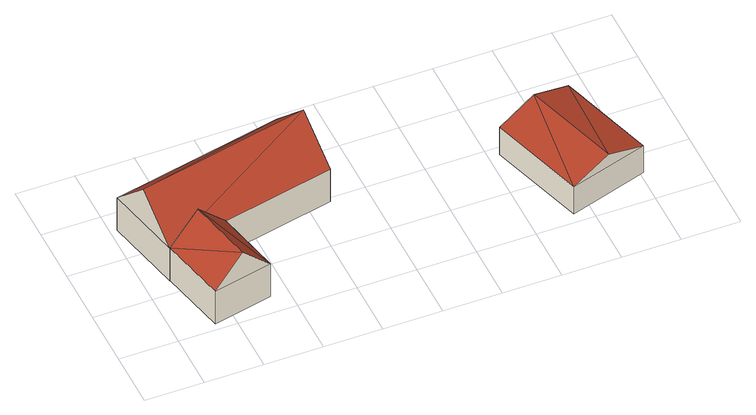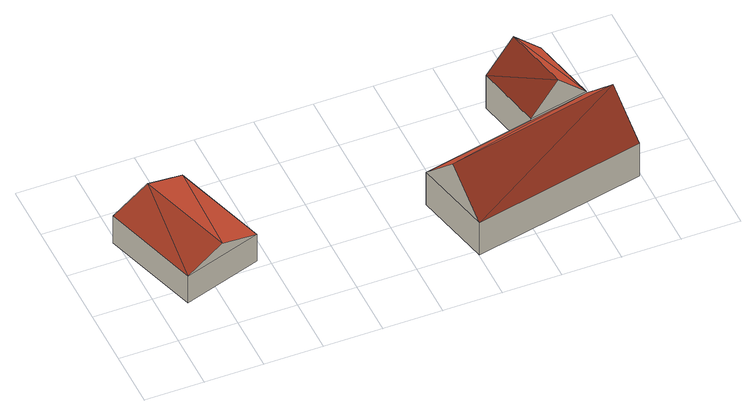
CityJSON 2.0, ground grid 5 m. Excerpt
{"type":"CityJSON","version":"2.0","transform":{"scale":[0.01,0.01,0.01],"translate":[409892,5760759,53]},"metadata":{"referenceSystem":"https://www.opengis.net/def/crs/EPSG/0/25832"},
"CityObjects":{
"building1":{"type":"Building","attributes":{"Gemeindeschluessel":"05515000","Geometrietyp2DReferenz":"3000","function":"31001_1310","roofType":"3100","measuredHeight":6.15},"geometry":[{"type":"Solid","lod":"2","boundaries":[[[[0,1,2,3]],[[4,5,1,0]],[[6,7,5,4]],[[3,2,7,6]],[[0,8,4]],[[6,9,3]],[[0,3,9]],[[9,8,0]],[[8,9,6]],[[6,4,8]],[[1,5,7,2]]]],"semantics":{"surfaces":[{"type":"WallSurface"},{"type":"RoofSurface"},{"type":"GroundSurface"}],"values":[[0,0,0,0,0,0,1,1,1,1,2]]}}]},
"building2":{"type":"Building","attributes":{"Gemeindeschluessel":"05515000","Geometrietyp2DReferenz":"3000","function":"31001_1000","roofType":"5000","measuredHeight":7.03},"address":[{"country":"Germany","locality":"Münster","thoroughfareNumber":"160","thoroughfareName":"Sudmühlenstraße"}],"geometry":[{"type":"Solid","lod":"2","boundaries":[[[[10,11,12,13]],[[14,15,11,10]],[[16,17,15,14]],[[18,19,17,16]],[[13,12,19,18]],[[10,20,21]],[[10,13,20]],[[20,18,21]],[[16,14,21,18]],[[21,14,10]],[[20,13,18]],[[11,15,17,19,12]]]],"semantics":{"surfaces":[{"type":"WallSurface"},{"type":"RoofSurface"},{"type":"GroundSurface"}],"values":[[0,0,0,0,0,1,1,1,1,0,0,2]]}}]},
"building3":{"type":"Building","attributes":{"Gemeindeschluessel":"05515000","Geometrietyp2DReferenz":"3000","function":"51009_1611","roofType":"3100","measuredHeight":4.12},"geometry":[{"type":"Solid","lod":"2","boundaries":[[[[22,23,24,25]],[[26,27,23,22]],[[28,29,27,26]],[[25,24,29,28]],[[22,30,26]],[[28,31,25]],[[30,22,25]],[[25,31,30]],[[26,30,31]],[[31,28,26]],[[23,27,29,24]]]],"semantics":{"surfaces":[{"type":"WallSurface"},{"type":"RoofSurface"},{"type":"GroundSurface"}],"values":[[0,0,0,0,0,0,1,1,1,1,2]]}}]}
},
"vertices":[
[824,118,444],[824,118,98],[697,700,98],[697,700,444],[313,6,444],[313,6,98],[186,589,444],[186,589,98],[568,62,713],[442,644,713],
[1516,1589,431],[1516,1589,90],[37,1271,90],[37,1271,431],[1668,912,431],[1668,912,90],[697,700,431],[697,700,90],[186,589,431],[186,589,90],[111,933,792],[1591,1255,792],
[4029,297,323],[4029,297,39],[3764,1143,39],[3764,1143,323],[3356,89,323],[3356,89,39],[3092,925,323],[3092,925,39],[3692,193,450],[3428,1034,450]
]}
